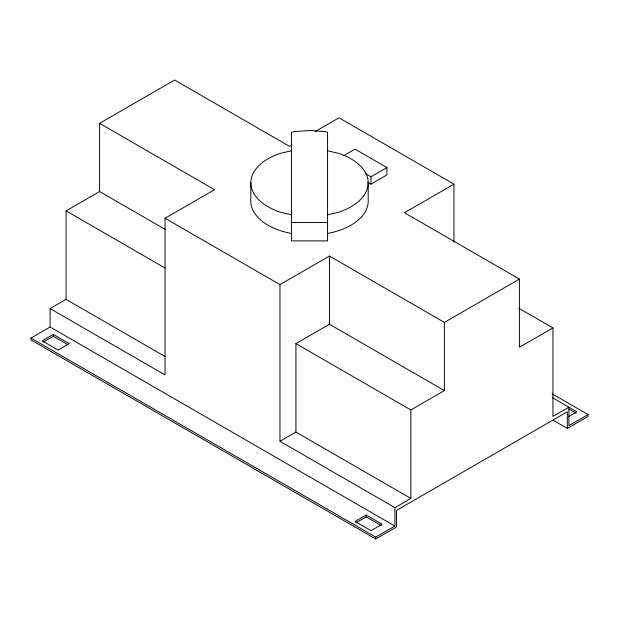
<?xml version="1.0" encoding="UTF-8"?>
<svg xmlns="http://www.w3.org/2000/svg" width="619" height="619" viewBox="0 0 619 619"><rect width="100%" height="100%" fill="white"/><g stroke="black" fill="none" stroke-linecap="round" stroke-linejoin="round"><path stroke-width="0.93" d="M165.381 229.517L99.589 191.534L99.589 123.336L174.612 80.021L289.545 146.378L292.021 144.947M165.172 356.583L66.071 299.364L66.071 210.886L99.589 191.534M165.041 218.259L279.966 284.616L279.966 441.293L394.899 507.642L394.899 526.08L50.108 327.01L50.108 308.579L165.041 374.936L165.041 218.259L214.522 189.693L99.589 123.336M315.117 131.615L339.034 117.803L453.959 184.16L453.959 242.191M50.108 308.579L66.071 299.364M343.824 155.593L354.997 149.14L386.921 167.571L386.921 174.945L370.959 184.16L367.686 182.272M553.069 420.177L567.298 428.387L567.298 411.797L396.5 510.412L396.5 527.001L375.748 538.979L30.95 339.916L30.95 338.075L50.108 327.01M53.296 334.384L42.123 340.837L58.085 350.052L69.258 343.599L53.296 334.384L53.296 336.225L67.664 344.52M42.92 342.222L53.296 336.225M365.225 173.482L370.959 176.786L386.921 167.571M279.966 284.616L329.455 256.049L444.388 322.398L519.411 279.084L519.411 347.282L552.929 327.931L552.929 416.409L568.892 407.194L568.892 425.624L588.05 414.568L588.05 416.409L567.298 428.387M453.959 184.16L404.478 212.727L519.411 279.084M295.928 343.599L410.861 409.956L410.861 498.427L295.928 432.077L295.928 343.599L329.455 324.248L444.388 390.597L444.388 322.398M279.966 441.293L295.928 432.077M410.861 409.956L444.388 390.597M366.169 515.016L354.997 521.469L370.959 530.684L382.132 524.231L366.169 515.016L366.169 516.865L381.335 525.616M355.793 522.854L366.169 516.865M394.899 507.642L410.861 498.427M568.892 416.409L576.877 411.797L552.241 397.576M30.95 338.075L375.748 537.137L394.899 526.08M291.441 150.734L280.152 153.435A58.697 33.89 0 0 0 280.152 212.124L291.441 214.824M327.559 214.824L338.848 212.124A58.697 33.89 0 0 0 338.848 153.435L327.559 150.734M291.441 222.461L327.559 222.461M518.784 308.216L552.929 327.931M552.063 393.785L588.05 414.568M568.892 409.035L576.08 413.183M66.071 210.886L165.172 268.104M375.748 537.137L375.748 538.979M370.959 176.786L370.959 184.16M368.197 182.775L368.197 201.214A58.697 33.89 0 0 1 327.436 233.479M329.455 256.049L329.455 324.248M250.803 182.775L250.803 201.214A58.697 33.89 0 0 0 291.564 233.479M294.311 131.615L291.441 132.304L291.441 240.892L327.559 240.892L327.559 132.304L324.689 131.615L309.5 130.462L294.311 131.615"/></g></svg>
